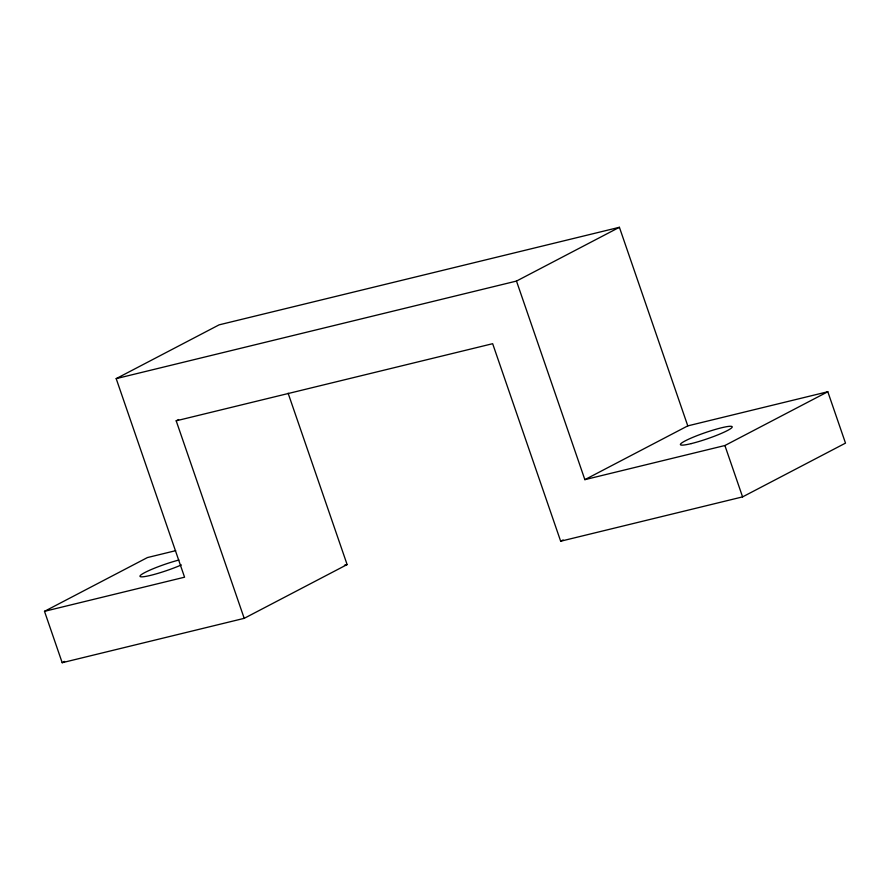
<?xml version="1.0" encoding="UTF-8"?>
<svg xmlns="http://www.w3.org/2000/svg" width="890" height="890" viewBox="0 0 890 890"><rect width="100%" height="100%" fill="white"/><g stroke="black" fill="none" stroke-linecap="round" stroke-linejoin="round"><path stroke-width="1.33" d="M288.115 393.202L347.122 564.572L244.205 618.339L62.189 662.705L44.5 611.33L184.564 577.198L116.189 378.628L219.107 324.85L619.407 227.295L687.781 425.876L584.864 479.654L516.489 281.073L619.407 227.295M244.205 618.339L176.187 420.814L178.634 419.535M44.5 611.33L147.417 557.563L175.697 550.665M62.189 662.705L64.636 661.415M584.864 479.654L724.894 445.523L827.811 391.745L845.5 443.12L742.583 496.887L560.667 541.22L492.659 343.696L176.187 420.814M560.667 541.22L563.125 539.941M116.189 378.628L516.489 281.073M687.781 425.876L827.811 391.745M344.43 565.228L347.122 564.572M724.894 445.523L742.583 496.887M181.36 564.939A27.468 3.248 -19 0 1 147.373 576.086A27.468 3.248 -19 0 1 145.437 572.237A27.468 3.248 -19 0 1 178.901 560.021M691.207 443.609A27.356 3.237 -19 0 0 732.092 427.311A27.356 3.237 -19 0 0 695.713 436.178A27.356 3.237 -19 0 0 691.207 443.609"/></g></svg>
